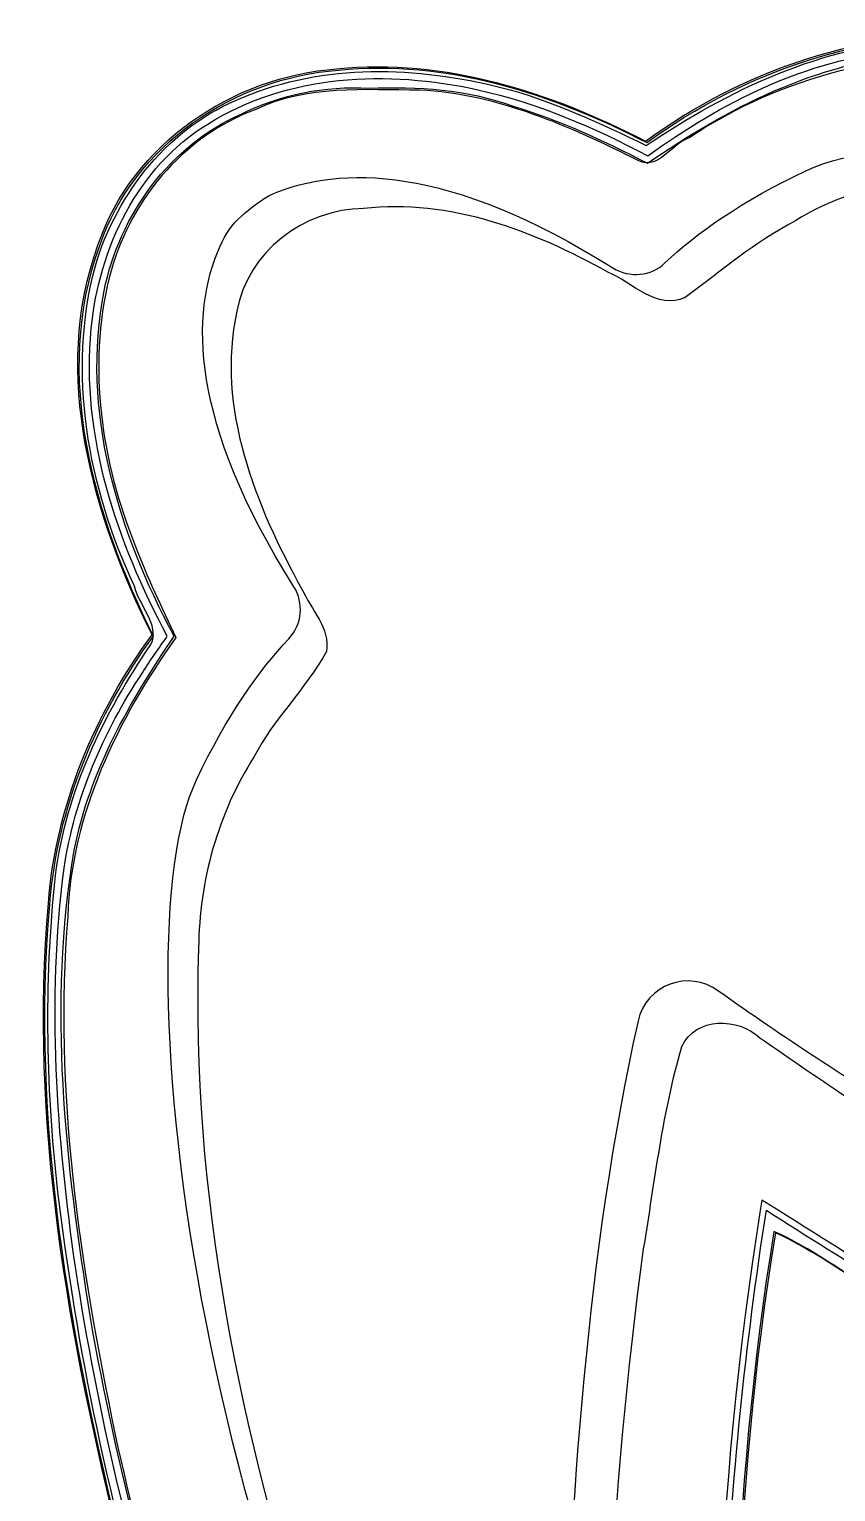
# Model space of a CAD drawing. Extents: x -1 to 139, y 0 to 188.
# Drawn here: x -0.8 to 47.3, y 100.4 to 187.6 of the extents above; entities that cross this region are included whole.
import ezdxf

# ---------------------------------------------------------------- set-up
doc = ezdxf.new("R2010")
doc.units = 0
for name, color, linetype in [('Back_Silk', 7, 'CONTINUOUS'), ('Edge', 7, 'CONTINUOUS'), ('Infill', 7, 'CONTINUOUS')]:
    doc.layers.add(name, color=color, linetype=linetype)

msp = doc.modelspace()

# ---------------------------------------------------------------- linework, layer by layer
at = {"layer": 'Back_Silk', "color": 7}
for points in [[(45.508214, 179.163011), (55.408214, 183.763011), (95.608214, 179.163021), (124.408216, 160.563021)], [(13.70821, 177.763011), (17.70821, 179.463011), (24.20821, 179.563011), (34.008214, 173.363011)], [(37.108214, 173.663011), (39.008214, 175.463011), (41.708214, 177.363011), (45.508214, 179.163011)], [(11.90821, 176.463011), (12.40821, 176.963011), (13.10821, 177.463011), (13.70821, 177.763011)], [(10.60821, 174.663011), (10.90821, 175.363011), (11.30821, 175.963011), (11.90821, 176.463011)], [(15.00821, 154.363021), (8.80821, 164.163021), (8.80821, 170.663021), (10.60821, 174.663011)], [(34.008214, 173.363011), (35.008214, 172.763011), (36.308214, 172.863011), (37.108214, 173.663011)], [(14.70821, 151.263021), (15.50821, 152.163021), (15.60821, 153.363021), (15.00821, 154.363021)], [(9.20821, 142.863021), (11.00821, 146.663021), (12.90821, 149.363021), (14.70821, 151.263021)], [(27.808214, 63.96252), (9.20821, 92.863019), (4.50821, 132.963021), (9.20821, 142.863021)], [(40.308214, 130.263021), (38.508214, 131.563021), (36.008214, 130.663021), (35.508214, 128.463021)], [(52.008214, 122.563021), (48.108214, 124.963021), (44.208214, 127.463021), (40.308214, 130.263021)], [(35.508214, 128.463021), (29.408214, 101.263019), (31.308214, 65.46252), (31.308214, 65.16252)]]:
    msp.add_open_spline(points, degree=3, dxfattribs=at)
at = {"layer": 'Edge', "color": 7}
msp.add_lwpolyline([(43.607152, 115.940104)], close=True, dxfattribs=at)
for points in [[(35.948347, 180.919955), (41.827365, 185.238867), (49.082698, 187.593893), (56.388703, 187.361794)], [(17.570338, 185.236632), (23.980528, 185.900475), (30.319878, 183.840023), (35.948347, 180.919955)], [(3.350947, 174.778276), (5.394207, 180.787847), (11.363148, 184.772868), (17.570338, 185.236632)], [(6.552497, 151.504424), (3.045087, 158.573818), (0.524467, 167.041122), (3.350947, 174.778276)], [(0.378747, 135.511504), (0.827447, 141.31842), (3.143907, 146.821369), (6.552497, 151.504424)], [(4.725847, 97.029678), (1.576467, 109.558965), (-0.760473, 122.552802), (0.378747, 135.511504)], [(43.607152, 115.940134), (41.022424, 100.187882), (40.911994, 84.180132), (40.993521, 68.255972)], [(49.880257, 112.147561), (47.848607, 113.466504), (45.740175, 114.950862), (43.607152, 115.940104)]]:
    msp.add_open_spline(points, degree=3, dxfattribs=at)
at = {"layer": 'Infill', "color": 7}
for points in [[(42.813818, 117.323442)], [(43.692724, 115.859381)]]:
    msp.add_lwpolyline(points, close=True, dxfattribs=at)
for points in [[(36.03392, 180.839233), (41.912938, 185.158144), (49.168271, 187.513171), (56.474276, 187.281071)], [(36.00068, 180.662747), (40.915004, 183.991689), (46.491495, 186.639547), (52.506926, 186.945539)], [(17.65591, 185.15591), (24.0661, 185.819753), (30.40545, 183.7593), (36.03392, 180.839233)], [(36.06557, 179.606695), (40.82108, 182.870355), (46.152785, 185.680062), (52.017159, 186.051448)], [(57.142294, 186.221193), (50.646815, 186.296659), (44.040255, 184.810907), (38.600984, 181.146604)], [(3.43652, 174.697553), (5.47978, 180.707124), (11.44872, 184.692146), (17.65591, 185.15591)], [(11.93443, 183.521676), (16.79439, 185.593627), (22.37807, 185.3816), (27.41902, 184.110785)], [(11.86362, 182.535611), (14.22696, 183.704248), (16.85179, 184.244134), (19.48587, 184.07582)], [(22.50082, 183.965731), (19.21791, 183.965858), (15.78439, 184.283468), (12.72916, 182.812873)], [(19.48587, 184.07582), (22.38563, 184.194589), (25.31388, 184.01725), (28.06234, 183.006568)], [(35.55145, 179.752847), (31.46931, 181.792904), (27.1212, 183.745436), (22.50082, 183.965731)], [(27.41902, 184.110785), (30.41501, 183.331644), (33.22524, 182.006893), (36.00068, 180.662747)], [(3.17801, 173.497732), (4.4823, 177.900622), (7.60494, 181.805586), (11.93443, 183.521676)], [(3.69357, 172.001383), (4.6192, 176.521051), (7.59198, 180.651615), (11.86362, 182.535611)], [(12.72916, 182.812873), (8.34638, 181.199659), (5.12764, 177.256663), (3.9984, 172.776487)], [(28.06234, 183.006568), (30.84561, 182.167651), (33.49187, 180.945908), (36.06557, 179.606695)], [(38.600984, 181.146604), (37.568504, 180.802985), (36.63422, 179.145745), (35.55145, 179.752847)], [(58.711147, 179.13433), (53.967229, 179.099415), (48.97842, 178.738053), (44.847086, 176.151966)], [(33.70747, 173.123307), (29.28747, 175.574766), (24.28573, 177.505194), (19.14829, 176.908464)], [(19.14829, 176.908464), (15.6308, 176.884044), (12.22122, 174.316151), (11.61171, 170.786551)], [(44.847086, 176.151966), (42.479972, 174.915386), (40.441576, 173.178485), (38.30983, 171.605388)], [(6.63807, 151.423701), (3.13066, 158.493095), (0.61004, 166.960399), (3.43652, 174.697553)], [(5.50669, 154.394901), (2.72938, 160.28189), (1.48427, 167.122387), (3.17801, 173.497732)], [(3.9984, 172.776487), (2.70969, 167.43895), (3.5221, 161.798412), (5.5762, 156.759794)], [(38.30983, 171.605388), (36.64358, 170.811604), (35.13224, 172.519892), (33.70747, 173.123307)], [(7.87442, 151.417098), (4.50687, 157.642191), (2.30896, 164.904106), (3.69357, 172.001383)], [(11.61171, 170.786551), (10.34869, 165.025206), (12.72442, 159.195522), (15.48761, 154.215273)], [(5.5762, 156.759794), (6.25974, 154.903809), (7.13708, 153.129691), (7.98099, 151.343653)], [(6.48796, 150.921793), (7.05721, 152.113695), (5.74978, 153.251073), (5.50669, 154.394901)], [(15.48761, 154.215273), (16.00284, 153.035447), (17.19846, 151.869307), (16.9462, 150.499544)], [(0.46432, 135.430781), (0.91302, 141.237697), (3.22948, 146.740646), (6.63807, 151.423701)], [(0.80626, 137.154762), (1.42546, 142.166587), (3.66936, 146.792576), (6.48796, 150.921793)], [(7.98099, 151.343653), (4.50588, 146.453066), (1.74087, 140.81512), (1.52812, 134.716729)], [(1.92145, 138.660697), (2.8208, 143.333281), (5.22475, 147.529544), (7.87442, 151.417098)], [(16.9462, 150.499544), (15.71489, 148.292858), (13.81813, 146.503921), (12.64634, 144.250568)], [(12.64634, 144.250568), (10.47728, 140.841934), (9.35953, 136.847356), (9.33017, 132.812518)], [(2.8848, 110.792151), (1.40285, 119.970134), (0.33498, 129.424303), (1.92145, 138.660697)], [(1.01972, 117.675317), (0.24637, 124.129221), (0.10277, 130.689907), (0.80626, 137.154762)], [(4.81142, 96.948955), (1.66204, 109.478243), (-0.6749, 122.47208), (0.46432, 135.430781)], [(1.52812, 134.716729), (0.66727, 124.34332), (2.26058, 113.944886), (4.35976, 103.808496)], [(9.33017, 132.812518), (8.81118, 118.215465), (11.83954, 103.713786), (16.3428, 89.901608)], [(38.117368, 126.962463), (38.954041, 128.734425), (41.474036, 128.701759), (42.774092, 127.47228)], [(42.774092, 127.47228), (46.457388, 124.955252), (50.107077, 122.324231), (54.080016, 120.289683)], [(35.84356, 114.890662), (36.50672, 118.926118), (36.98086, 123.028993), (38.117368, 126.962463)], [(42.892748, 117.807512), (42.866438, 117.646157), (42.840128, 117.4848), (42.813818, 117.323442)], [(51.034845, 112.621547), (48.349828, 114.396432), (45.610998, 116.084277), (42.892748, 117.807512)], [(18.79053, 62.51025), (9.24223, 79.46347), (3.43268, 98.404237), (1.01972, 117.675317)], [(42.81382, 117.323442), (40.052332, 100.361233), (39.768307, 83.12417), (39.981717, 65.9743)], [(43.692724, 115.859411), (41.107996, 100.107159), (40.997567, 84.09941), (41.079093, 68.17525)], [(49.96583, 112.066838), (47.93418, 113.385781), (45.825747, 114.870139), (43.692724, 115.859381)], [(33.48466, 70.41887), (33.23155, 85.26865), (33.83316, 100.166768), (35.84356, 114.890662)], [(21.75459, 59.21439), (12.10431, 74.9308), (6.07291, 92.679985), (2.8848, 110.792151)], [(4.35976, 103.808496), (7.84486, 87.870429), (13.62549, 72.31905), (22.3647, 58.49579)]]:
    msp.add_open_spline(points, degree=3, dxfattribs=at)
at = {"layer": 'Infill', "color": 1}
for points in [[(36.086231, 180.047494), (40.483855, 183.223269), (45.520505, 185.782265), (50.988575, 186.313119)], [(9.873351, 181.945321), (14.627271, 184.927866), (20.601591, 185.175734), (25.959281, 183.986947)], [(25.959281, 183.986947), (29.513591, 183.201751), (32.882851, 181.752096), (36.086231, 180.047494)], [(2.931941, 169.765634), (3.386691, 174.540094), (5.687751, 179.377366), (9.873351, 181.945321)], [(7.463191, 151.417977), (4.460361, 157.009799), (2.312791, 163.341573), (2.931941, 169.765634)], [(5.980771, 149.23243), (6.453201, 149.975184), (6.956391, 150.698384), (7.463191, 151.417977)], [(1.312801, 137.591805), (1.946941, 141.770326), (3.661011, 145.719984), (5.980771, 149.23243)], [(2.010071, 113.689462), (0.863701, 121.587459), (0.279091, 129.648454), (1.312801, 137.591805)], [(40.695665, 92.86209), (41.068435, 101.00711), (41.908945, 109.20858), (43.154655, 117.192173)], [(43.154655, 117.192173), (45.562365, 115.657021), (47.978725, 114.133899), (50.414415, 112.643344)], [(18.146791, 64.632823), (9.862351, 79.837183), (4.650091, 96.609551), (2.010071, 113.689462)]]:
    msp.add_open_spline(points, degree=3, dxfattribs=at)

doc.saveas('drawing.dxf')
